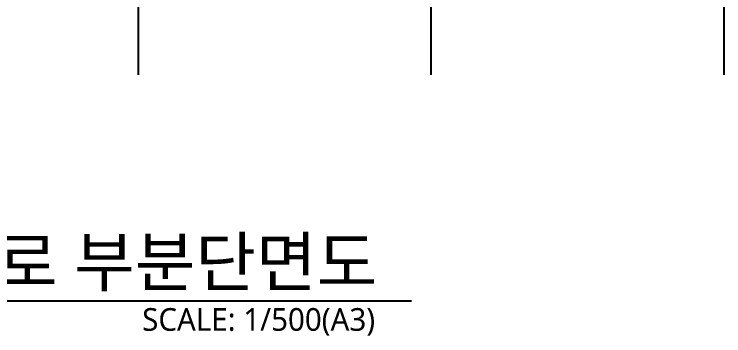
# Model space of a CAD drawing. Header units: millimetres. Extents: x 367092 to 767578, y 396038 to 811791.
# Drawn here: x 467312 to 490816, y 409803 to 420444 of the extents above; entities that cross this region are included whole.
import ezdxf
from ezdxf.enums import TextEntityAlignment as Align

# ---------------------------------------------------------------- set-up
doc = ezdxf.new("R2010")
doc.units = ezdxf.units.MM
doc.header["$LTSCALE"] = 100
doc.header["$MEASUREMENT"] = 0
doc.linetypes.add('CENTER', pattern=[2, 1.25, -0.25, 0.25, -0.25])
for name, color, linetype in [('CEN(ST)', 1, 'CENTER'), ('SYM', 7, 'CONTINUOUS'), ('TEXT', 3, 'CONTINUOUS')]:
    doc.layers.add(name, color=color, linetype=linetype)
doc.styles.add('나눔바른고딕', font='NanumBarunGothic.ttf')

msp = doc.modelspace()

# ---------------------------------------------------------------- linework, layer by layer
at = {"layer": 'CEN(ST)', "ltscale": 10000}
for p, q in [((471419.2, 499911.1), (471419.2, 418443.5)), ((490816.5, 499911.1), (490816.5, 418443.5))]:
    msp.add_line(p, q, dxfattribs=at)
at = {"layer": 'CEN(ST)', "ltscale": 1000}
msp.add_line((481117.8, 499911.1), (481117.8, 418443.5), dxfattribs=at)
at = {"layer": 'SYM'}
msp.add_line((441437.6, 410961.6), (480476.6, 410961.6), dxfattribs=at)

# ---------------------------------------------------------------- texts
at = {"layer": 'TEXT', "style": '나눔바른고딕'}
msp.add_text('지하2층~지붕층 경사로 부분단면도', height=1600, dxfattribs=at).set_placement((447760.2, 411446.4))
msp.add_text('SCALE: 1/500(A3)', height=750, dxfattribs=at).set_placement((479267.9, 410719.1), align=Align.TOP_RIGHT)

doc.saveas('drawing.dxf')
